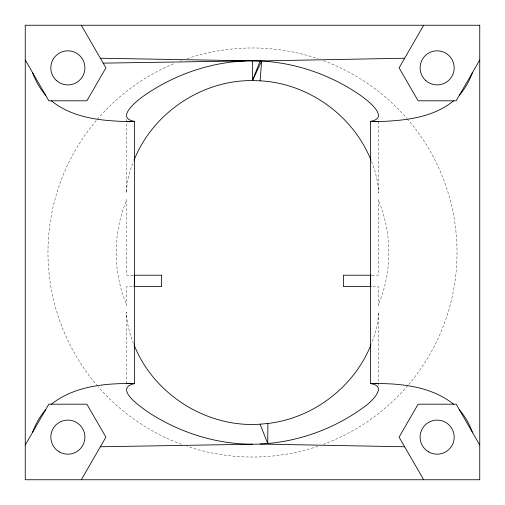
<?xml version="1.0" encoding="UTF-8"?>
<svg xmlns="http://www.w3.org/2000/svg" width="505" height="505" viewBox="0 0 505 505"><rect width="100%" height="100%" fill="white"/><g stroke="black" fill="none" stroke-linecap="round" stroke-linejoin="round"><path stroke-width="0.38" stroke-dasharray="2.52 1.89" d="M126.389 119.205L126.389 192.91C126.755 182.103 129.551 171.504 133.465 161.467M378.611 385.795L378.611 312.09C378.245 322.897 375.449 333.496 371.535 343.533M132.979 275.225L126.793 275.225L126.793 199.69A136.35 136.35 0 0 0 126.793 305.31L126.793 286.587L132.979 286.587M372.021 275.225L378.207 275.225L378.207 199.69A136.35 136.35 0 0 1 378.207 305.31L378.207 286.587L372.021 286.587M371.535 161.467C375.449 171.504 378.245 182.103 378.611 192.91L378.611 119.174M133.465 343.533C129.551 333.496 126.755 322.897 126.389 312.09L126.389 385.795M407.226 118.744A204.525 204.525 0 0 1 408.204 385.113M407.718 385.687A204.525 204.525 0 0 1 323.509 444.299M317.841 446.306A204.525 204.525 0 0 1 187.159 446.306M181.491 444.305A204.525 204.525 0 0 1 98.267 386.824M97.774 386.256A204.525 204.525 0 0 1 96.796 119.887M97.282 119.313A204.525 204.525 0 0 1 175.184 63.15M180.083 61.225A204.525 204.525 0 0 1 181.491 60.695M187.159 58.694A204.525 204.525 0 0 1 317.841 58.694M323.509 60.701A204.525 204.525 0 0 1 406.733 118.176"/><path stroke-width="0.76" d="M404.656 58.226L260.107 60.941C219.517 59.249 178.77 71.912 145.352 94.788C138.736 99.277 114.016 117.892 134.582 121.396L134.582 383.604C112.35 388.32 142.833 408.406 149.474 413.008C182.135 434.029 221.158 445.726 260.107 444.059L404.656 446.773M260.107 444.059C297.091 442.228 333.527 429.294 363.43 407.453C370.115 402.984 389.058 386.022 370.417 383.604L370.417 121.396C390.984 117.892 366.264 99.277 359.648 94.788C330.403 74.734 295.57 62.639 260.107 60.941L252.5 80.579C201.741 80.068 152.882 112.987 134.059 160.066M134.343 286.587L134.393 275.225M370.941 344.934C353.954 387.083 313.043 418.279 267.884 423.474L267.77 443.56L260.1 424.181C206.835 428.044 153.779 394.462 134.059 344.934M252.5 60.77L252.5 80.579L260.1 80.819L261.634 61.042L100.344 58.226M32.585 432.337C35.558 424.187 39.807 416.48 45.526 409.927M472.415 72.663C469.442 80.813 465.193 88.52 459.474 95.073M252.5 80.579L261.634 61.042M25.25 445.038L48.834 404.189L86.885 404.189L105.911 437.141L81.305 479.75M423.695 25.25L399.089 67.859L418.115 100.811L456.166 100.811L479.75 59.962M134.582 121.396L129.444 121.654M370.417 383.604C399 383.03 430.418 385.845 453.623 404.189M51.377 404.189C74.582 385.845 105.999 383.03 134.582 383.604M453.623 100.811C432.192 118.353 403.085 120.783 376.471 121.654M260.1 424.181L267.884 423.474M100.344 446.773L252.5 444.23M103.178 63.131L244.893 60.941M373.719 121.636L378.314 121.636L370.417 121.396M130.378 383.352L126.686 383.364L131.281 383.364M131.281 121.636C103.765 121.105 73.604 118.852 51.377 100.811M133.756 275.225L161.6 275.225L161.6 286.587L133.756 286.587M371.244 275.225L343.4 275.225L343.4 286.587L371.244 286.587M373.719 383.364L378.314 383.364L374.622 383.352M130.378 121.648L126.686 121.636L128.529 121.654M374.622 121.648L375.556 121.654M260.1 80.819C308.17 83.287 353.02 115.43 370.941 160.066M459.474 409.927C465.193 416.48 469.442 424.187 472.415 432.337M45.526 95.073C39.807 88.52 35.558 80.813 32.585 72.663M479.75 445.038L456.166 404.189L418.115 404.189L399.089 437.141L423.695 479.75M81.305 25.25L105.911 67.859L86.885 100.811L48.834 100.811L25.25 59.962M370.607 275.225L370.657 286.587M479.75 25.25L25.25 25.25L25.25 479.75L479.75 479.75L479.75 25.25M56.27 80.352A17.044 17.044 0 0 0 84.474 71.653A17.044 17.044 0 0 0 62.835 51.573A17.044 17.044 0 0 0 56.27 80.352M59.337 451.899A17.044 17.044 0 0 0 84.903 437.141A17.044 17.044 0 0 0 59.337 422.382A17.044 17.044 0 0 0 59.337 451.899M425.551 80.352A17.044 17.044 0 0 0 453.755 71.653A17.044 17.044 0 0 0 432.116 51.573A17.044 17.044 0 0 0 425.551 80.352M428.619 451.899A17.044 17.044 0 0 0 454.184 437.141A17.044 17.044 0 0 0 428.619 422.382A17.044 17.044 0 0 0 428.619 451.899"/></g></svg>
